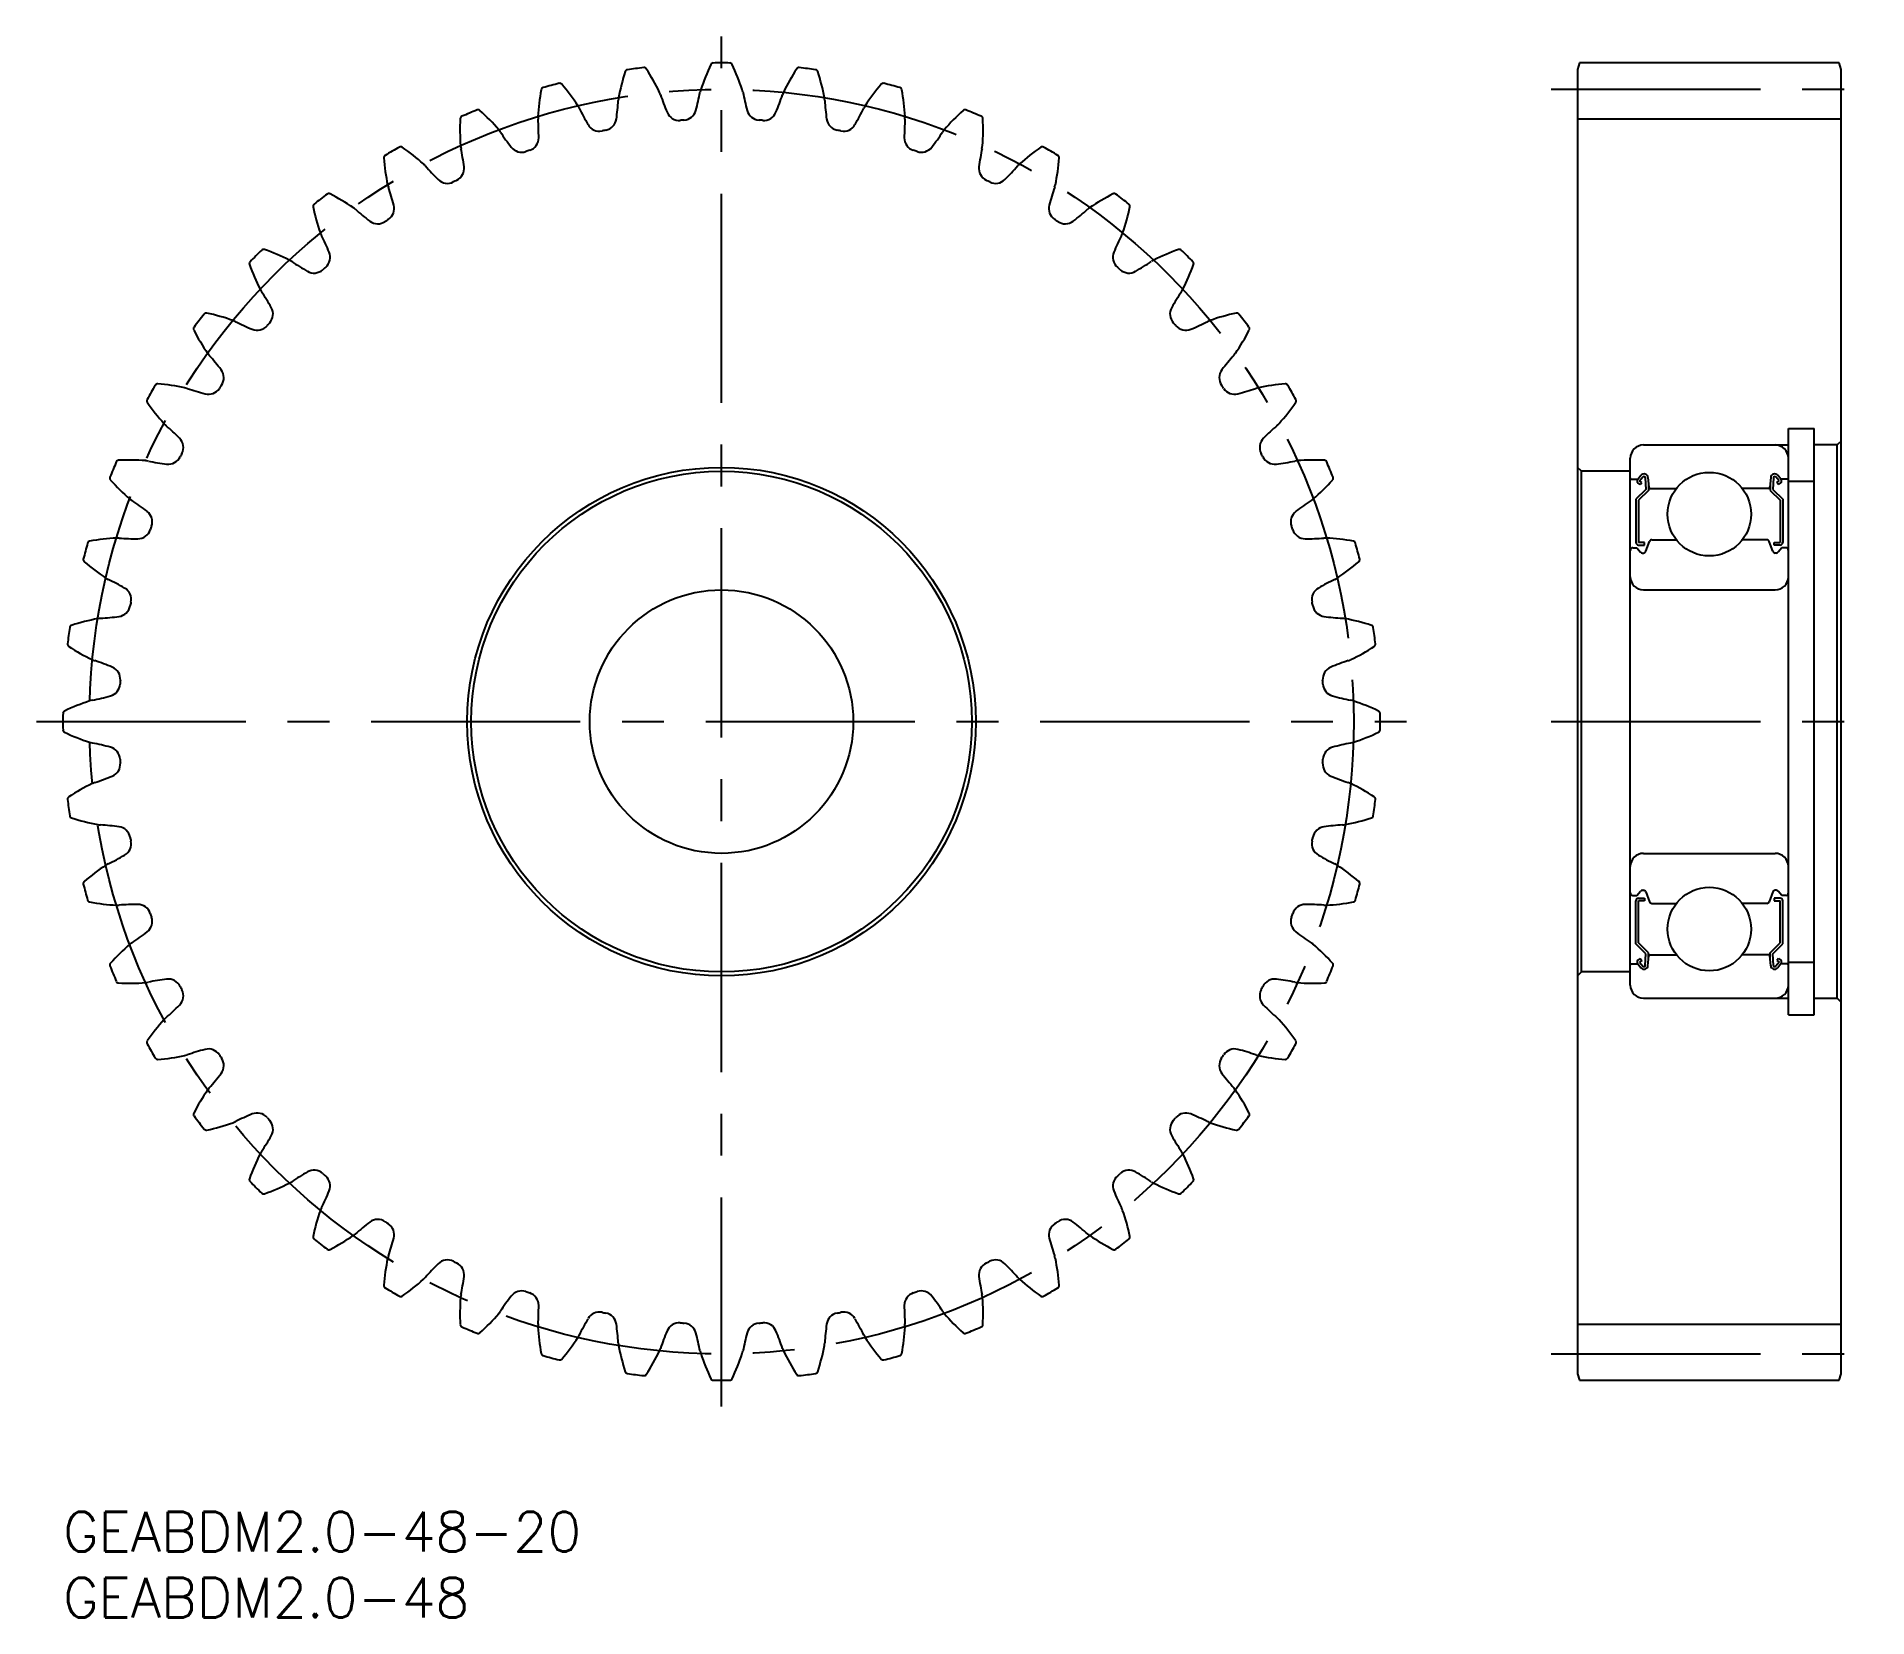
# Model space of a CAD drawing. Extents: x -2 to 137, y -8 to 112.
import ezdxf

# ---------------------------------------------------------------- set-up
doc = ezdxf.new("R2010")
doc.units = 0
doc.header["$LTSCALE"] = 0.5
doc.linetypes.add('CENTER', pattern=[50.8, 31.75, -6.35, 6.35, -6.35])
for name, color, linetype in [('MSM_CENTER', 1, 'CENTER'), ('MSM_CONTINUOUS', 7, 'CONTINUOUS'), ('MSM_PART_NUMBER', 7, 'CONTINUOUS')]:
    doc.layers.add(name, color=color, linetype=linetype)
doc.styles.get("Standard").update_dxf_attribs({"font": 'txt.shx', "height": 1, "bigfont": 'bigfont.shx'})

# ---------------------------------------------------------------- blocks, each defined once
blk = doc.blocks.new('*U3')
at = {"layer": 'MSM_PART_NUMBER'}
blk.add_text('GEABDM2.0-48', height=3, dxfattribs=at).set_placement((0, -8))
blk = doc.blocks.new('*U4')
at = {"layer": 'MSM_PART_NUMBER'}
blk.add_text('GEABDM2.0-48-20', height=3, dxfattribs=at).set_placement((0, -3))

msp = doc.modelspace()

# ---------------------------------------------------------------- linework, layer by layer
at = {"layer": 'MSM_CENTER'}
for p, q in [((50, 8), (50, 112)), ((113, 108), (137, 108)), ((-2, 60), (102, 60)), ((113, 60), (137, 60)), ((113, 12), (137, 12))]:
    msp.add_line(p, q, dxfattribs=at)
msp.add_circle((50, 60), 48, dxfattribs=at)
at = {"layer": 'MSM_CONTINUOUS'}
for p, q in [((115.13, 110), (115, 109.5)), ((134.87, 110), (115.13, 110)), ((135, 109.5), (134.87, 110)), ((115, 109.5), (115, 10.5)), ((135, 10.5), (135, 109.5)), ((115, 105.75), (135, 105.75)), ((131, 37.75), (131, 82.25)), ((131, 82.25), (132.95, 82.25)), ((132.95, 37.75), (132.95, 82.25)), ((120, 81), (131, 81)), ((134.7, 81), (132.95, 81)), ((135, 81.3), (134.7, 81)), ((134.7, 39), (134.7, 81)), ((115.3, 79), (115, 79.3)), ((119, 40), (119, 80)), ((119, 79), (115.3, 79)), ((115.3, 41), (115.3, 79)), ((119.1, 78.4), (119.56, 78.4)), ((119.56, 78.4), (119.81, 78.7)), ((119.74, 77.99), (119.58, 78.12)), ((119.71, 78.27), (119.96, 78.57)), ((119.87, 78.14), (119.71, 78.27)), ((119.74, 77.99), (119.87, 78.14)), ((120.14, 78.51), (120.18, 77.63)), ((120.34, 78.53), (120.4, 77.79)), ((120.38, 78.02), (120.38, 77.55)), ((129.66, 78.53), (129.6, 77.79)), ((129.62, 78.02), (129.62, 77.55)), ((129.86, 78.51), (129.82, 77.63)), ((130.29, 78.27), (130.04, 78.57)), ((130.13, 78.14), (130.29, 78.27)), ((130.26, 77.99), (130.13, 78.14)), ((130.44, 78.4), (130.19, 78.7)), ((130.26, 77.99), (130.42, 78.12)), ((130.9, 78.4), (130.44, 78.4)), ((131, 78.25), (132.95, 78.25)), ((120.18, 77.63), (119.43, 76.88)), ((119.43, 76.88), (119.43, 73.6)), ((120.38, 77.55), (119.63, 76.8)), ((119.63, 76.8), (119.63, 73.6)), ((120.5, 77.7), (122.49, 77.7)), ((129.5, 77.7), (127.51, 77.7)), ((129.62, 77.55), (130.37, 76.8)), ((129.82, 77.63), (130.57, 76.88)), ((130.37, 76.8), (130.37, 73.6)), ((130.57, 76.88), (130.57, 73.6)), ((120.64, 73.8), (122.49, 73.8)), ((129.36, 73.8), (127.51, 73.8)), ((119.2, 73.2), (119.5, 73.2)), ((119.5, 73.2), (119.78, 72.87)), ((120.08, 73.6), (119.63, 73.6)), ((119.63, 73.4), (120.08, 73.4)), ((119.93, 72.8), (119.99, 72.8)), ((120.08, 73.4), (120.08, 73.6)), ((120.18, 72.93), (120.45, 73.67)), ((129.82, 72.93), (129.55, 73.67)), ((129.92, 73.4), (129.92, 73.6)), ((129.92, 73.6), (130.37, 73.6)), ((130.37, 73.4), (129.92, 73.4)), ((130.07, 72.8), (130.01, 72.8)), ((130.5, 73.2), (130.22, 72.87)), ((130.8, 73.2), (130.5, 73.2)), ((120, 70), (130, 70)), ((120, 50), (130, 50)), ((119.2, 46.8), (119.5, 46.8)), ((119.43, 43.12), (119.43, 46.4)), ((119.5, 46.8), (119.78, 47.13)), ((119.63, 46.6), (120.08, 46.6)), ((120.08, 46.4), (119.63, 46.4)), ((119.63, 43.2), (119.63, 46.4)), ((119.93, 47.2), (119.99, 47.2)), ((120.08, 46.6), (120.08, 46.4)), ((120.18, 47.07), (120.45, 46.33)), ((120.64, 46.2), (122.49, 46.2)), ((129.36, 46.2), (127.51, 46.2)), ((129.82, 47.07), (129.55, 46.33)), ((130.37, 46.6), (129.92, 46.6)), ((129.92, 46.6), (129.92, 46.4)), ((129.92, 46.4), (130.37, 46.4)), ((130.07, 47.2), (130.01, 47.2)), ((130.5, 46.8), (130.22, 47.13)), ((130.37, 43.2), (130.37, 46.4)), ((130.8, 46.8), (130.5, 46.8)), ((130.57, 43.12), (130.57, 46.4)), ((120.18, 42.37), (119.43, 43.12)), ((120.38, 42.45), (119.63, 43.2)), ((129.62, 42.45), (130.37, 43.2)), ((129.82, 42.37), (130.57, 43.12)), ((119.74, 42.01), (119.58, 41.88)), ((119.87, 41.86), (119.71, 41.73)), ((119.71, 41.73), (119.96, 41.43)), ((119.74, 42.01), (119.87, 41.86)), ((120.14, 41.49), (120.18, 42.37)), ((120.34, 41.47), (120.4, 42.21)), ((120.38, 41.98), (120.38, 42.45)), ((120.5, 42.3), (122.49, 42.3)), ((129.5, 42.3), (127.51, 42.3)), ((129.66, 41.47), (129.6, 42.21)), ((129.62, 41.98), (129.62, 42.45)), ((129.86, 41.49), (129.82, 42.37)), ((130.29, 41.73), (130.04, 41.43)), ((130.26, 42.01), (130.13, 41.86)), ((130.13, 41.86), (130.29, 41.73)), ((130.26, 42.01), (130.42, 41.88)), ((131, 41.75), (132.95, 41.75)), ((115.3, 41), (115, 40.7)), ((119, 41), (115.3, 41)), ((119.1, 41.6), (119.56, 41.6)), ((119.56, 41.6), (119.81, 41.3)), ((130.44, 41.6), (130.19, 41.3)), ((130.9, 41.6), (130.44, 41.6)), ((120, 39), (131, 39)), ((132.95, 39), (134.7, 39)), ((134.7, 39), (135, 38.7)), ((131, 37.75), (132.95, 37.75)), ((115, 14.25), (135, 14.25)), ((115, 10.5), (115.13, 10)), ((115.13, 10), (134.87, 10)), ((134.87, 10), (135, 10.5))]:
    msp.add_line(p, q, dxfattribs=at)
for centre, radius in [((50, 60), 19.3), ((50, 60), 19), ((125, 75.75), 3.17), ((50, 60), 10), ((125, 44.25), 3.17)]:
    msp.add_circle(centre, radius, dxfattribs=at)
for centre, radius, start, end in [((63.64, 103), 16, 154.5115, 161.875), ((49.37, 109.8), 0.2, 90.721, 154.5115), ((50, 60), 50, 89.279, 90.721), ((50.63, 109.8), 0.2, 25.4885, 89.279), ((36.36, 103), 16, 18.125, 25.4885), ((50, 60), 50, 104.279, 105.721), ((37.72, 108.26), 0.2, 40.4885, 104.279), ((57.91, 104.41), 16, 162.0115, 169.375), ((42.88, 109.29), 0.2, 98.221, 162.0115), ((50, 60), 50, 96.779, 98.221), ((44.12, 109.45), 0.2, 32.9885, 96.779), ((30.87, 100.85), 16, 25.625, 32.9885), ((69.13, 100.85), 16, 147.0115, 154.375), ((55.88, 109.45), 0.2, 83.221, 147.0115), ((50, 60), 50, 81.779, 83.221), ((57.12, 109.29), 0.2, 17.9885, 81.779), ((42.09, 104.41), 16, 10.625, 17.9885), ((62.28, 108.26), 0.2, 75.721, 139.5114), ((50, 60), 50, 74.279, 75.721), ((52.04, 105.06), 16, 169.5115, 176.875), ((36.51, 107.94), 0.2, 105.721, 169.5115), ((25.7, 98), 16, 33.125, 40.4885), ((22.99, 108.29), 19.2, 352.3788, 356.5889), ((43.81, 107.05), 1.65, 169.3749, 176.5888), ((43.81, 107.05), 1.65, 18.4112, 25.6251), ((63.59, 113.64), 19.2, 198.4111, 202.6212), ((29.52, 111.41), 19.2, 344.8788, 349.0889), ((50, 107.46), 1.65, 161.8749, 169.0888), ((50, 107.46), 1.65, 10.9112, 18.1251), ((70.48, 111.41), 19.2, 190.9111, 195.1212), ((36.41, 113.64), 19.2, 337.3788, 341.5889), ((56.19, 107.05), 1.65, 154.3749, 161.5888), ((56.19, 107.05), 1.65, 3.4112, 10.6251), ((77.01, 108.29), 19.2, 183.4111, 187.6212), ((74.3, 98), 16, 139.5115, 146.875), ((63.49, 107.94), 0.2, 10.4885, 74.279), ((47.96, 105.06), 16, 3.125, 10.4885), ((46.14, 104.94), 16, 177.0115, 184.375), ((30.36, 105.77), 0.2, 113.221, 177.0115), ((50, 60), 50, 111.779, 113.221), ((31.52, 106.25), 0.2, 47.9885, 111.779), ((20.95, 94.51), 16, 40.625, 47.9885), ((37.72, 105.84), 1.65, 176.8749, 184.0888), ((16.92, 104.36), 19.2, 359.8788, 4.0889), ((37.72, 105.84), 1.65, 25.9112, 33.1251), ((56.47, 114.96), 19.2, 205.9111, 210.1212), ((41.03, 105.88), 1, 281.0635, 352.3788), ((46.79, 106.64), 1, 202.6212, 273.9365), ((50, 60), 45.75, 93.5635, 93.9365), ((47.09, 106.66), 1, 273.5635, 344.8788), ((52.91, 106.66), 1, 195.1212, 266.4365), ((50, 60), 45.75, 86.0635, 86.4365), ((53.21, 106.64), 1, 266.0635, 337.3788), ((58.97, 105.88), 1, 187.6212, 258.9365), ((43.53, 114.96), 19.2, 329.8788, 334.0889), ((62.28, 105.84), 1.65, 146.8749, 154.0888), ((83.08, 104.36), 19.2, 175.9111, 180.1212), ((62.28, 105.84), 1.65, 355.9112, 3.1251), ((79.05, 94.51), 16, 132.0115, 139.375), ((68.48, 106.25), 0.2, 68.221, 132.0115), ((50, 60), 50, 66.779, 68.221), ((69.64, 105.77), 0.2, 2.9885, 66.779), ((53.86, 104.94), 16, 355.625, 2.9885), ((31.84, 103.85), 1.65, 33.4112, 40.6251), ((49.24, 115.33), 19.2, 213.4111, 217.6212), ((35.12, 104.32), 1, 288.5635, 359.8788), ((40.73, 105.82), 1, 210.1212, 281.4365), ((50, 60), 45.75, 101.0635, 101.4365), ((50, 60), 45.75, 78.5635, 78.9365), ((59.27, 105.82), 1, 258.5635, 329.8788), ((64.88, 104.32), 1, 180.1212, 251.4365), ((50.76, 115.33), 19.2, 322.3788, 326.5889), ((68.16, 103.85), 1.65, 139.3749, 146.5888), ((24.56, 102.81), 0.2, 120.721, 184.5115), ((50, 60), 50, 119.279, 120.721), ((25.64, 103.44), 0.2, 55.4885, 119.279), ((16.69, 90.42), 16, 48.125, 55.4885), ((31.84, 103.85), 1.65, 184.3749, 191.5888), ((11.41, 99.66), 19.2, 7.3788, 11.5889), ((34.83, 104.22), 1, 217.6212, 288.9365), ((50, 60), 45.75, 108.5635, 108.9365), ((50, 60), 45.75, 71.0635, 71.4365), ((65.17, 104.22), 1, 251.0635, 322.3788), ((88.59, 99.66), 19.2, 168.4111, 172.6212), ((68.16, 103.85), 1.65, 348.4112, 355.6251), ((83.31, 90.42), 16, 124.5115, 131.875), ((74.36, 103.44), 0.2, 60.721, 124.5116), ((50, 60), 50, 59.279, 60.721), ((75.44, 102.81), 0.2, 355.4885, 59.279), ((40.31, 104.05), 16, 184.5115, 191.875), ((26.27, 101.1), 1.65, 40.9112, 48.1251), ((42.03, 114.76), 19.2, 220.9111, 225.1212), ((29.46, 102), 1, 296.0635, 7.3788), ((70.54, 102), 1, 172.6212, 243.9365), ((57.97, 114.76), 19.2, 314.8788, 319.0889), ((73.73, 101.1), 1.65, 131.8749, 139.0888), ((59.69, 104.05), 16, 348.125, 355.4885), ((20.18, 99.89), 0.2, 62.9885, 126.779), ((26.27, 101.1), 1.65, 191.8749, 199.0888), ((6.56, 94.28), 19.2, 14.8788, 19.0889), ((29.19, 101.86), 1, 225.1212, 296.4365), ((50, 60), 45.75, 116.0635, 116.4365), ((50, 60), 45.75, 63.5635, 63.9365), ((70.81, 101.86), 1, 243.5635, 314.8788), ((93.44, 94.28), 19.2, 160.9111, 165.1212), ((73.73, 101.1), 1.65, 340.9112, 348.1251), ((79.82, 99.89), 0.2, 53.221, 117.0115), ((19.19, 99.12), 0.2, 128.221, 192.0115), ((34.64, 102.41), 16, 192.0115, 199.375), ((50, 60), 50, 126.779, 128.221), ((13.01, 85.81), 16, 55.625, 62.9885), ((21.11, 97.65), 1.65, 48.4112, 55.6251), ((34.95, 113.25), 19.2, 228.4111, 232.6212), ((24.15, 98.96), 1, 303.5635, 14.8788), ((75.85, 98.96), 1, 165.1212, 236.4365), ((65.05, 113.25), 19.2, 307.3788, 311.5889), ((78.89, 97.65), 1.65, 124.3749, 131.5888), ((86.99, 85.81), 16, 117.0115, 124.375), ((50, 60), 50, 51.779, 53.221), ((65.36, 102.41), 16, 340.625, 347.9885), ((80.81, 99.12), 0.2, 347.9885, 51.779), ((23.9, 98.79), 1, 232.6212, 303.9365), ((50, 60), 45.75, 123.5635, 123.9365), ((50, 60), 45.75, 56.0635, 56.4365), ((76.1, 98.79), 1, 236.0635, 307.3788), ((21.11, 97.65), 1.65, 199.3749, 206.5888), ((2.46, 88.32), 19.2, 22.3788, 26.5889), ((97.54, 88.32), 19.2, 153.4111, 157.6212), ((78.89, 97.65), 1.65, 333.4112, 340.6251), ((14.35, 94.77), 0.2, 135.721, 199.5115), ((29.24, 100.05), 16, 199.5115, 206.875), ((50, 60), 50, 134.279, 135.721), ((15.23, 95.65), 0.2, 70.4885, 134.279), ((9.95, 80.76), 16, 63.125, 70.4885), ((16.44, 93.56), 1.65, 55.9112, 63.1251), ((28.13, 110.83), 19.2, 235.9111, 240.1212), ((19.29, 95.25), 1, 311.0635, 22.3788), ((80.71, 95.25), 1, 157.6212, 228.9365), ((71.87, 110.83), 19.2, 299.8788, 304.0889), ((83.56, 93.56), 1.65, 116.8749, 124.0888), ((90.05, 80.76), 16, 109.5115, 116.875), ((84.77, 95.65), 0.2, 45.721, 109.5115), ((50, 60), 50, 44.279, 45.721), ((70.76, 100.05), 16, 333.125, 340.4885), ((85.65, 94.77), 0.2, 340.4885, 44.279), ((19.06, 95.05), 1, 240.1212, 311.4365), ((50, 60), 45.75, 131.0635, 131.4365), ((50, 60), 45.75, 48.5635, 48.9365), ((80.94, 95.05), 1, 228.5635, 299.8788), ((16.44, 93.56), 1.65, 206.8749, 214.0888), ((-0.83, 81.87), 19.2, 29.8788, 34.0889), ((100.83, 81.87), 19.2, 145.9111, 150.1212), ((83.56, 93.56), 1.65, 325.9112, 333.1251), ((50, 60), 50, 141.779, 143.221), ((10.88, 90.81), 0.2, 77.9885, 141.779), ((7.59, 75.36), 16, 70.625, 77.9885), ((12.35, 88.89), 1.65, 63.4112, 70.6251), ((21.68, 107.54), 19.2, 243.4111, 247.6212), ((14.95, 90.94), 1, 318.5635, 29.8788), ((85.05, 90.94), 1, 150.1212, 221.4365), ((78.32, 107.54), 19.2, 292.3788, 296.5889), ((87.65, 88.89), 1.65, 109.3749, 116.5888), ((92.41, 75.36), 16, 102.0115, 109.375), ((89.12, 90.81), 0.2, 38.221, 102.0116), ((50, 60), 50, 36.779, 38.221), ((10.11, 89.82), 0.2, 143.221, 207.0115), ((24.19, 96.99), 16, 207.0115, 214.375), ((14.75, 90.71), 1, 247.6212, 318.9365), ((50, 60), 45.75, 138.5635, 138.9365), ((50, 60), 45.75, 41.0635, 41.4365), ((85.25, 90.71), 1, 221.0635, 292.3788), ((75.81, 96.99), 16, 325.625, 332.9885), ((89.89, 89.82), 0.2, 332.9885, 36.779), ((12.35, 88.89), 1.65, 214.3749, 221.5888), ((-3.25, 75.05), 19.2, 37.3788, 41.5889), ((103.25, 75.05), 19.2, 138.4111, 142.6212), ((87.65, 88.89), 1.65, 318.4112, 325.6251), ((11.21, 86.1), 1, 326.0635, 37.3788), ((88.79, 86.1), 1, 142.6212, 213.9365), ((50, 60), 50, 149.279, 150.721), ((7.19, 85.44), 0.2, 85.4885, 149.279), ((5.95, 69.69), 16, 78.125, 85.4885), ((8.9, 83.73), 1.65, 70.9112, 78.1251), ((15.72, 103.44), 19.2, 250.9111, 255.1212), ((11.04, 85.85), 1, 255.1212, 326.4365), ((50, 60), 45.75, 146.0635, 146.4365), ((50, 60), 45.75, 33.5635, 33.9365), ((88.96, 85.85), 1, 213.5635, 284.8788), ((84.28, 103.44), 19.2, 284.8788, 289.0889), ((91.1, 83.73), 1.65, 101.8749, 109.0888), ((94.05, 69.69), 16, 94.5115, 101.875), ((92.81, 85.44), 0.2, 30.721, 94.5115), ((50, 60), 50, 29.279, 30.721), ((6.56, 84.36), 0.2, 150.721, 214.5115), ((19.58, 93.31), 16, 214.5115, 221.875), ((80.42, 93.31), 16, 318.125, 325.4885), ((93.44, 84.36), 0.2, 325.4885, 29.279), ((8.9, 83.73), 1.65, 221.8749, 229.0888), ((-4.76, 67.97), 19.2, 44.8788, 49.0889), ((104.76, 67.97), 19.2, 130.9111, 135.1212), ((91.1, 83.73), 1.65, 310.9112, 318.1251), ((8.14, 80.81), 1, 333.5635, 44.8788), ((91.86, 80.81), 1, 135.1212, 206.4365), ((120, 80), 1, 90, 180), ((130, 80), 1, 0, 90), ((50, 60), 50, 156.779, 158.221), ((4.23, 79.64), 0.2, 92.9885, 156.7787), ((5.06, 63.86), 16, 85.625, 92.9885), ((6.15, 78.16), 1.65, 78.4112, 85.6251), ((10.34, 98.59), 19.2, 258.4111, 262.6212), ((8, 80.54), 1, 262.6212, 333.9365), ((50, 60), 45.75, 153.5635, 153.9365), ((50, 60), 45.75, 26.0635, 26.4365), ((92, 80.54), 1, 206.0635, 277.3788), ((89.66, 98.59), 19.2, 277.3788, 281.5889), ((93.85, 78.16), 1.65, 94.3749, 101.5888), ((94.94, 63.86), 16, 87.0115, 94.375), ((95.77, 79.64), 0.2, 23.221, 87.0116), ((50, 60), 50, 21.779, 23.221), ((3.75, 78.48), 0.2, 158.221, 222.0115), ((15.49, 89.05), 16, 222.0115, 229.375), ((84.51, 89.05), 16, 310.625, 317.9885), ((96.25, 78.48), 0.2, 317.9885, 21.779), ((119.1, 78.5), 0.1, 180, 270), ((119.71, 78.27), 0.2, 140.002, 230.0826), ((120.04, 78.5), 0.3, 4.9967, 140.002), ((120.04, 78.5), 0.1, 2.8198, 140.0002), ((129.96, 78.5), 0.3, 39.998, 175.0033), ((129.96, 78.5), 0.1, 39.9998, 177.1802), ((130.29, 78.27), 0.2, 309.9174, 39.998), ((130.9, 78.5), 0.1, 270, 0), ((6.15, 78.16), 1.65, 229.3749, 236.5888), ((-5.33, 60.76), 19.2, 52.3788, 56.5889), ((105.33, 60.76), 19.2, 123.4111, 127.6212), ((93.85, 78.16), 1.65, 303.4112, 310.6251), ((120.5, 77.8), 0.1, 184.9967, 270), ((129.5, 77.8), 0.1, 270, 355.0033), ((5.78, 75.17), 1, 341.0635, 52.3788), ((94.22, 75.17), 1, 127.6212, 198.9365), ((2.06, 73.49), 0.2, 100.4885, 164.2787), ((4.94, 57.96), 16, 93.125, 100.4885), ((4.16, 72.28), 1.65, 85.9112, 93.1251), ((5.64, 93.08), 19.2, 265.9111, 270.1212), ((5.68, 74.88), 1, 270.1212, 341.4365), ((50, 60), 45.75, 161.0635, 161.4365), ((50, 60), 45.75, 18.5635, 18.9365), ((94.32, 74.88), 1, 198.5635, 269.8788), ((94.36, 93.08), 19.2, 269.8788, 274.0889), ((95.84, 72.28), 1.65, 86.8749, 94.0888), ((95.06, 57.96), 16, 79.5115, 86.875), ((97.94, 73.49), 0.2, 15.721, 79.5115), ((120.64, 73.6), 0.2, 90, 159.9914), ((129.36, 73.6), 0.2, 20.0086, 90), ((50, 60), 50, 164.279, 165.721), ((1.74, 72.28), 0.2, 165.721, 229.5115), ((50, 60), 50, 14.279, 15.721), ((98.26, 72.28), 0.2, 310.4885, 14.279), ((119.2, 73), 0.2, 90, 180), ((119.63, 73.6), 0.2, 180, 270), ((119.93, 73), 0.2, 219.9945, 270), ((119.99, 73), 0.2, 270, 339.9914), ((130.01, 73), 0.2, 200.0086, 270), ((130.07, 73), 0.2, 270, 320.0055), ((130.37, 73.6), 0.2, 270, 0), ((130.8, 73), 0.2, 0, 90), ((12, 84.3), 16, 229.5115, 236.875), ((4.16, 72.28), 1.65, 236.8749, 244.0888), ((95.84, 72.28), 1.65, 295.9112, 303.1251), ((88, 84.3), 16, 303.125, 310.4885), ((120, 71), 1, 180, 270), ((130, 71), 1, 270, 0), ((-4.96, 53.53), 19.2, 59.8788, 64.0889), ((4.18, 69.27), 1, 348.5635, 59.8788), ((95.82, 69.27), 1, 120.1212, 191.4365), ((104.96, 53.53), 19.2, 115.9111, 120.1212), ((4.12, 68.97), 1, 277.6212, 348.9365), ((50, 60), 45.75, 168.5635, 168.9365), ((50, 60), 45.75, 11.0635, 11.4365), ((95.88, 68.97), 1, 191.0635, 262.3788), ((50, 60), 50, 171.779, 173.221), ((0.71, 67.12), 0.2, 107.9885, 171.779), ((5.59, 52.09), 16, 100.625, 107.9885), ((2.95, 66.19), 1.65, 93.4112, 100.6251), ((1.71, 87.01), 19.2, 273.4111, 277.6212), ((98.29, 87.01), 19.2, 262.3788, 266.5889), ((97.05, 66.19), 1.65, 79.3749, 86.5888), ((94.41, 52.09), 16, 72.0115, 79.375), ((99.29, 67.12), 0.2, 8.221, 72.0115), ((50, 60), 50, 6.779, 8.221), ((0.55, 65.88), 0.2, 173.221, 237.0115), ((9.15, 79.13), 16, 237.0115, 244.375), ((90.85, 79.13), 16, 295.625, 302.9885), ((99.45, 65.88), 0.2, 302.9885, 6.779), ((2.95, 66.19), 1.65, 244.3749, 251.5888), ((-3.64, 46.41), 19.2, 67.3788, 71.5889), ((3.36, 63.21), 1, 356.0635, 67.3788), ((96.64, 63.21), 1, 112.6212, 183.9365), ((103.64, 46.41), 19.2, 108.4111, 112.6212), ((97.05, 66.19), 1.65, 288.4112, 295.6251), ((3.34, 62.91), 1, 285.1212, 356.4365), ((50, 60), 45.75, 176.0635, 176.4365), ((50, 60), 45.75, 3.5635, 3.9365), ((96.66, 62.91), 1, 183.5635, 254.8788), ((7, 46.36), 16, 108.125, 115.4885), ((2.54, 60), 1.65, 100.9112, 108.1251), ((-1.41, 80.48), 19.2, 280.9111, 285.1212), ((101.41, 80.48), 19.2, 254.8788, 259.0889), ((97.46, 60), 1.65, 71.8749, 79.0888), ((93, 46.36), 16, 64.5115, 71.875), ((0.2, 60.63), 0.2, 115.4885, 179.279), ((50, 60), 50, 179.279, 180.721), ((99.8, 60.63), 0.2, 0.721, 64.5115), ((50, 60), 50, 359.279, 0.721), ((0.2, 59.37), 0.2, 180.721, 244.5115), ((7, 73.64), 16, 244.5115, 251.875), ((2.54, 60), 1.65, 251.8749, 259.0888), ((97.46, 60), 1.65, 280.9112, 288.1251), ((93, 73.64), 16, 288.125, 295.4885), ((99.8, 59.37), 0.2, 295.4885, 359.279), ((-1.41, 39.52), 19.2, 74.8788, 79.0889), ((3.34, 57.09), 1, 3.5635, 74.8788), ((50, 60), 45.75, 183.5635, 183.9365), ((50, 60), 45.75, 356.0635, 356.4365), ((96.66, 57.09), 1, 105.1212, 176.4365), ((101.41, 39.52), 19.2, 100.9111, 105.1212), ((-3.64, 73.59), 19.2, 288.4111, 292.6212), ((3.36, 56.79), 1, 292.6212, 3.9365), ((96.64, 56.79), 1, 176.0635, 247.3788), ((103.64, 73.59), 19.2, 247.3788, 251.5889), ((0.55, 54.12), 0.2, 122.9885, 186.779), ((9.15, 40.87), 16, 115.625, 122.9885), ((2.95, 53.81), 1.65, 108.4112, 115.6251), ((97.05, 53.81), 1.65, 64.3749, 71.5888), ((90.85, 40.87), 16, 57.0115, 64.375), ((99.45, 54.12), 0.2, 353.221, 57.0116), ((50, 60), 50, 186.779, 188.221), ((0.71, 52.88), 0.2, 188.221, 252.0115), ((99.29, 52.88), 0.2, 287.9885, 351.779), ((50, 60), 50, 351.779, 353.221), ((5.59, 67.91), 16, 252.0115, 259.375), ((2.95, 53.81), 1.65, 259.3749, 266.5888), ((1.71, 32.99), 19.2, 82.3788, 86.5889), ((4.12, 51.03), 1, 11.0635, 82.3788), ((95.88, 51.03), 1, 97.6212, 168.9365), ((98.29, 32.99), 19.2, 93.4111, 97.6212), ((97.05, 53.81), 1.65, 273.4112, 280.6251), ((94.41, 67.91), 16, 280.625, 287.9885), ((4.18, 50.73), 1, 300.1212, 11.4365), ((50, 60), 45.75, 191.0635, 191.4365), ((95.82, 50.73), 1, 168.5635, 239.8788), ((50, 60), 45.75, 348.5635, 348.9365), ((12, 35.7), 16, 123.125, 130.4885), ((4.16, 47.72), 1.65, 115.9112, 123.1251), ((-4.96, 66.47), 19.2, 295.9111, 300.1212), ((104.96, 66.47), 19.2, 239.8788, 244.0889), ((95.84, 47.72), 1.65, 56.8749, 64.0888), ((88, 35.7), 16, 49.5115, 56.875), ((120, 49), 1, 90, 180), ((130, 49), 1, 0, 90), ((1.74, 47.72), 0.2, 130.4885, 194.279), ((50, 60), 50, 194.279, 195.721), ((50, 60), 50, 344.279, 345.721), ((98.26, 47.72), 0.2, 345.721, 49.5115), ((2.06, 46.51), 0.2, 195.721, 259.5115), ((4.94, 62.04), 16, 259.5115, 266.875), ((4.16, 47.72), 1.65, 266.8749, 274.0888), ((5.64, 26.92), 19.2, 89.8788, 94.0889), ((5.68, 45.12), 1, 18.5635, 89.8788), ((94.32, 45.12), 1, 90.1212, 161.4365), ((94.36, 26.92), 19.2, 85.9111, 90.1212), ((95.84, 47.72), 1.65, 265.9112, 273.1251), ((95.06, 62.04), 16, 273.125, 280.4885), ((97.94, 46.51), 0.2, 280.4885, 344.279), ((119.2, 47), 0.2, 180, 270), ((119.63, 46.4), 0.2, 90, 180), ((119.93, 47), 0.2, 90, 140.0055), ((119.99, 47), 0.2, 20.0086, 90), ((120.64, 46.4), 0.2, 200.0086, 270), ((129.36, 46.4), 0.2, 270, 339.9914), ((130.01, 47), 0.2, 90, 159.9914), ((130.07, 47), 0.2, 39.9945, 90), ((130.37, 46.4), 0.2, 0, 90), ((130.8, 47), 0.2, 270, 0), ((5.78, 44.83), 1, 307.6212, 18.9365), ((50, 60), 45.75, 198.5635, 198.9365), ((94.22, 44.83), 1, 161.0635, 232.3788), ((50, 60), 45.75, 341.0635, 341.4365), ((15.49, 30.95), 16, 130.625, 137.9885), ((6.15, 41.84), 1.65, 123.4112, 130.6251), ((-5.33, 59.24), 19.2, 303.4111, 307.6212), ((105.33, 59.24), 19.2, 232.3788, 236.5889), ((93.85, 41.84), 1.65, 49.3749, 56.5888), ((84.51, 30.95), 16, 42.0115, 49.375), ((119.71, 41.73), 0.2, 129.9174, 219.998), ((120.5, 42.2), 0.1, 90, 175.0033), ((129.5, 42.2), 0.1, 4.9967, 90), ((130.29, 41.73), 0.2, 320.002, 50.0826), ((3.75, 41.52), 0.2, 137.9885, 201.779), ((50, 60), 50, 201.779, 203.221), ((10.34, 21.41), 19.2, 97.3788, 101.5889), ((8, 39.46), 1, 26.0635, 97.3788), ((92, 39.46), 1, 82.6212, 153.9365), ((89.66, 21.41), 19.2, 78.4111, 82.6212), ((50, 60), 50, 336.779, 338.221), ((96.25, 41.52), 0.2, 338.221, 42.0115), ((119.1, 41.5), 0.1, 90, 180), ((120.04, 41.5), 0.3, 219.998, 355.0033), ((120.04, 41.5), 0.1, 219.9998, 357.1802), ((129.96, 41.5), 0.3, 184.9967, 320.002), ((129.96, 41.5), 0.1, 182.8198, 320.0002), ((130.9, 41.5), 0.1, 0, 90), ((4.23, 40.36), 0.2, 203.221, 267.0115), ((5.06, 56.14), 16, 267.0115, 274.375), ((6.15, 41.84), 1.65, 274.3749, 281.5888), ((8.14, 39.19), 1, 315.1212, 26.4365), ((50, 60), 45.75, 206.0635, 206.4365), ((91.86, 39.19), 1, 153.5635, 224.8788), ((50, 60), 45.75, 333.5635, 333.9365), ((93.85, 41.84), 1.65, 258.4112, 265.6251), ((94.94, 56.14), 16, 265.625, 272.9885), ((95.77, 40.36), 0.2, 272.9885, 336.779), ((120, 40), 1, 180, 270), ((130, 40), 1, 270, 0), ((-4.76, 52.03), 19.2, 310.9111, 315.1212), ((104.76, 52.03), 19.2, 224.8788, 229.0889), ((19.58, 26.69), 16, 138.125, 145.4885), ((8.9, 36.27), 1.65, 130.9112, 138.1251), ((91.1, 36.27), 1.65, 41.8749, 49.0888), ((80.42, 26.69), 16, 34.5115, 41.875), ((6.56, 35.64), 0.2, 145.4885, 209.279), ((50, 60), 50, 209.279, 210.721), ((15.72, 16.56), 19.2, 104.8788, 109.0889), ((11.04, 34.15), 1, 33.5635, 104.8788), ((88.96, 34.15), 1, 75.1212, 146.4365), ((84.28, 16.56), 19.2, 70.9111, 75.1212), ((50, 60), 50, 329.279, 330.721), ((93.44, 35.64), 0.2, 330.721, 34.5115), ((7.19, 34.56), 0.2, 210.721, 274.5115), ((5.95, 50.31), 16, 274.5115, 281.875), ((8.9, 36.27), 1.65, 281.8749, 289.0888), ((50, 60), 45.75, 213.5635, 213.9365), ((11.21, 33.9), 1, 322.6212, 33.9365), ((88.79, 33.9), 1, 146.0635, 217.3788), ((50, 60), 45.75, 326.0635, 326.4365), ((91.1, 36.27), 1.65, 250.9112, 258.1251), ((94.05, 50.31), 16, 258.125, 265.4885), ((92.81, 34.56), 0.2, 265.4885, 329.279), ((24.19, 23.01), 16, 145.625, 152.9885), ((12.35, 31.11), 1.65, 138.4112, 145.6251), ((-3.25, 44.95), 19.2, 318.4111, 322.6212), ((103.25, 44.95), 19.2, 217.3788, 221.5889), ((87.65, 31.11), 1.65, 34.3749, 41.5888), ((75.81, 23.01), 16, 27.0115, 34.375), ((10.11, 30.18), 0.2, 152.9885, 216.779), ((50, 60), 50, 216.779, 218.221), ((7.59, 44.64), 16, 282.0115, 289.375), ((12.35, 31.11), 1.65, 289.3749, 296.5888), ((21.68, 12.46), 19.2, 112.3788, 116.5889), ((14.75, 29.29), 1, 41.0635, 112.3788), ((50, 60), 45.75, 221.0635, 221.4365), ((14.95, 29.06), 1, 330.1212, 41.4365), ((85.05, 29.06), 1, 138.5635, 209.8788), ((50, 60), 45.75, 318.5635, 318.9365), ((85.25, 29.29), 1, 67.6212, 138.9365), ((78.32, 12.46), 19.2, 63.4111, 67.6212), ((87.65, 31.11), 1.65, 243.4112, 250.6251), ((92.41, 44.64), 16, 250.625, 257.9885), ((50, 60), 50, 321.779, 323.221), ((89.89, 30.18), 0.2, 323.221, 27.0115), ((10.88, 29.19), 0.2, 218.221, 282.0115), ((-0.83, 38.13), 19.2, 325.9111, 330.1212), ((100.83, 38.13), 19.2, 209.8788, 214.0889), ((89.12, 29.19), 0.2, 257.9885, 321.779), ((29.24, 19.95), 16, 153.125, 160.4885), ((16.44, 26.44), 1.65, 145.9112, 153.1251), ((83.56, 26.44), 1.65, 26.8749, 34.0888), ((70.76, 19.95), 16, 19.5115, 26.875), ((14.35, 25.23), 0.2, 160.4885, 224.279), ((50, 60), 50, 224.279, 225.721), ((16.44, 26.44), 1.65, 296.8749, 304.0888), ((28.13, 9.17), 19.2, 119.8788, 124.0889), ((19.06, 24.95), 1, 48.5635, 119.8788), ((50, 60), 45.75, 228.5635, 228.9365), ((19.29, 24.75), 1, 337.6212, 48.9365), ((80.71, 24.75), 1, 131.0635, 202.3788), ((50, 60), 45.75, 311.0635, 311.4365), ((80.94, 24.95), 1, 60.1212, 131.4365), ((71.87, 9.17), 19.2, 55.9111, 60.1212), ((83.56, 26.44), 1.65, 235.9112, 243.1251), ((50, 60), 50, 314.279, 315.721), ((85.65, 25.23), 0.2, 315.721, 19.5115), ((15.23, 24.35), 0.2, 225.721, 289.5115), ((9.95, 39.24), 16, 289.5115, 296.875), ((2.46, 31.68), 19.2, 333.4111, 337.6212), ((97.54, 31.68), 19.2, 202.3788, 206.5889), ((90.05, 39.24), 16, 243.125, 250.4885), ((84.77, 24.35), 0.2, 250.4885, 314.279), ((34.64, 17.59), 16, 160.625, 167.9885), ((21.11, 22.35), 1.65, 153.4112, 160.6251), ((78.89, 22.35), 1.65, 19.3749, 26.5888), ((65.36, 17.59), 16, 12.0115, 19.375), ((19.19, 20.88), 0.2, 167.9885, 231.779), ((13.01, 34.19), 16, 297.0115, 304.375), ((21.11, 22.35), 1.65, 304.3749, 311.5888), ((34.95, 6.75), 19.2, 127.3788, 131.5889), ((23.9, 21.21), 1, 56.0635, 127.3788), ((50, 60), 45.75, 236.0635, 236.4365), ((24.15, 21.04), 1, 345.1212, 56.4365), ((75.85, 21.04), 1, 123.5635, 194.8788), ((50, 60), 45.75, 303.5635, 303.9365), ((76.1, 21.21), 1, 52.6212, 123.9365), ((65.05, 6.75), 19.2, 48.4111, 52.6212), ((78.89, 22.35), 1.65, 228.4112, 235.6251), ((86.99, 34.19), 16, 235.625, 242.9885), ((80.81, 20.88), 0.2, 308.221, 12.0115), ((50, 60), 50, 231.779, 233.221), ((20.18, 20.11), 0.2, 233.221, 297.0115), ((6.56, 25.72), 19.2, 340.9111, 345.1212), ((93.44, 25.72), 19.2, 194.8788, 199.0889), ((79.82, 20.11), 0.2, 242.9885, 306.779), ((50, 60), 50, 306.779, 308.221), ((40.31, 15.95), 16, 168.125, 175.4885), ((26.27, 18.9), 1.65, 160.9112, 168.1251), ((42.03, 5.24), 19.2, 134.8788, 139.0889), ((29.19, 18.14), 1, 63.5635, 134.8788), ((50, 60), 45.75, 243.5635, 243.9365), ((29.46, 18), 1, 352.6212, 63.9365), ((70.54, 18), 1, 116.0634, 187.3788), ((50, 60), 45.75, 296.0635, 296.4365), ((70.81, 18.14), 1, 45.1212, 116.4365), ((57.97, 5.24), 19.2, 40.9111, 45.1212), ((73.73, 18.9), 1.65, 11.8749, 19.0888), ((59.69, 15.95), 16, 4.5115, 11.875), ((24.56, 17.19), 0.2, 175.4885, 239.279), ((50, 60), 50, 239.279, 240.721), ((16.69, 29.58), 16, 304.5115, 311.875), ((26.27, 18.9), 1.65, 311.8749, 319.0888), ((11.41, 20.34), 19.2, 348.4111, 352.6212), ((34.83, 15.78), 1, 71.0635, 142.3788), ((50, 60), 45.75, 251.0635, 251.4365), ((50, 60), 45.75, 288.5635, 288.9365), ((65.17, 15.78), 1, 37.6212, 108.9365), ((88.59, 20.34), 19.2, 187.3788, 191.5889), ((73.73, 18.9), 1.65, 220.9112, 228.1251), ((83.31, 29.58), 16, 228.125, 235.4885), ((50, 60), 50, 299.279, 300.721), ((75.44, 17.19), 0.2, 300.721, 4.5115), ((25.64, 16.56), 0.2, 240.721, 304.5115), ((46.14, 15.06), 16, 175.625, 182.9885), ((31.84, 16.15), 1.65, 168.4112, 175.6251), ((49.24, 4.67), 19.2, 142.3788, 146.5889), ((35.12, 15.68), 1, 0.1212, 71.4365), ((16.92, 15.64), 19.2, 355.9111, 0.1212), ((64.88, 15.68), 1, 108.5635, 179.8788), ((83.08, 15.64), 19.2, 179.8788, 184.0889), ((50.76, 4.67), 19.2, 33.4111, 37.6212), ((68.16, 16.15), 1.65, 4.3749, 11.5888), ((53.86, 15.06), 16, 357.0115, 4.375), ((74.36, 16.56), 0.2, 235.4885, 299.279), ((30.36, 14.23), 0.2, 182.9885, 246.779), ((50, 60), 50, 246.779, 248.221), ((20.95, 25.49), 16, 312.0115, 319.375), ((31.84, 16.15), 1.65, 319.3749, 326.5888), ((37.72, 14.16), 1.65, 175.9112, 183.1251), ((52.04, 14.94), 16, 183.125, 190.4885), ((56.47, 5.04), 19.2, 149.8788, 154.0889), ((40.73, 14.18), 1, 78.5635, 149.8788), ((50, 60), 45.75, 258.5635, 258.9365), ((41.03, 14.12), 1, 7.6212, 78.9365), ((22.99, 11.71), 19.2, 3.4111, 7.6212), ((46.79, 13.36), 1, 86.0635, 157.3788), ((50, 60), 45.75, 266.0635, 266.4365), ((47.09, 13.34), 1, 15.1212, 86.4365), ((52.91, 13.34), 1, 93.5635, 164.8788), ((50, 60), 45.75, 273.5635, 273.9365), ((53.21, 13.36), 1, 22.6212, 93.9365), ((77.01, 11.71), 19.2, 172.3788, 176.5889), ((58.97, 14.12), 1, 101.0635, 172.3788), ((50, 60), 45.75, 281.0635, 281.4365), ((59.27, 14.18), 1, 30.1212, 101.4365), ((43.53, 5.04), 19.2, 25.9111, 30.1212), ((47.96, 14.94), 16, 349.5115, 356.875), ((62.28, 14.16), 1.65, 356.8749, 4.0888), ((68.16, 16.15), 1.65, 213.4112, 220.6251), ((79.05, 25.49), 16, 220.625, 227.9885), ((50, 60), 50, 291.779, 293.221), ((69.64, 14.23), 0.2, 293.221, 357.0115), ((31.52, 13.75), 0.2, 248.221, 312.0115), ((25.7, 22), 16, 319.5115, 326.875), ((37.72, 14.16), 1.65, 326.8749, 334.0888), ((43.81, 12.95), 1.65, 183.4112, 190.6251), ((57.91, 15.59), 16, 190.625, 197.9885), ((63.59, 6.36), 19.2, 157.3788, 161.5889), ((29.52, 8.59), 19.2, 10.9111, 15.1212), ((70.48, 8.59), 19.2, 164.8788, 169.0889), ((36.41, 6.36), 19.2, 18.4111, 22.6212), ((42.09, 15.59), 16, 342.0115, 349.375), ((56.19, 12.95), 1.65, 349.3749, 356.5888), ((62.28, 14.16), 1.65, 205.9112, 213.1251), ((74.3, 22), 16, 213.125, 220.4885), ((68.48, 13.75), 0.2, 227.9885, 291.779), ((36.51, 12.06), 0.2, 190.4885, 254.279), ((50, 60), 50, 254.279, 255.721), ((37.72, 11.74), 0.2, 255.721, 319.5115), ((30.87, 19.15), 16, 327.0115, 334.375), ((43.81, 12.95), 1.65, 334.3749, 341.5888), ((50, 12.54), 1.65, 190.9112, 198.1251), ((63.64, 17), 16, 198.125, 205.4885), ((36.36, 17), 16, 334.5115, 341.875), ((50, 12.54), 1.65, 341.8749, 349.0888), ((56.19, 12.95), 1.65, 198.4112, 205.6251), ((69.13, 19.15), 16, 205.625, 212.9885), ((62.28, 11.74), 0.2, 220.4885, 284.279), ((50, 60), 50, 284.279, 285.721), ((63.49, 12.06), 0.2, 285.721, 349.5115), ((42.88, 10.71), 0.2, 197.9885, 261.779), ((50, 60), 50, 261.779, 263.221), ((44.12, 10.55), 0.2, 263.221, 327.0115), ((49.37, 10.2), 0.2, 205.4885, 269.279), ((50, 60), 50, 269.279, 270.721), ((50.63, 10.2), 0.2, 270.721, 334.5115), ((55.88, 10.55), 0.2, 212.9885, 276.779), ((50, 60), 50, 276.779, 278.221), ((57.12, 10.71), 0.2, 278.221, 342.0115)]:
    msp.add_arc(centre, radius, start, end, dxfattribs=at)

# ---------------------------------------------------------------- block references
for name in ['*U4', '*U3']:
    msp.add_blockref(name, (0, 0), dxfattribs=at)

doc.saveas('drawing.dxf')
